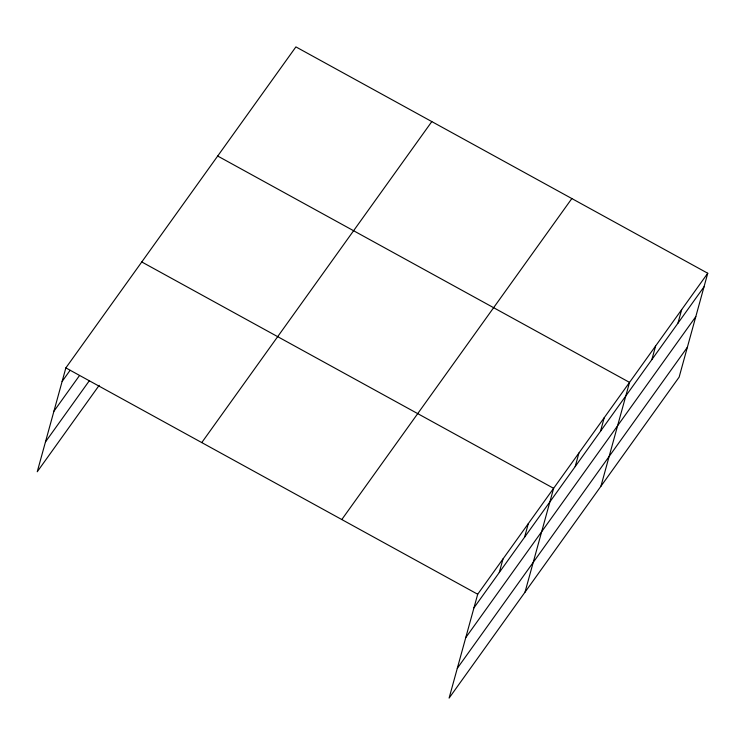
<?xml version="1.0" encoding="UTF-8"?>
<svg xmlns="http://www.w3.org/2000/svg" width="745" height="745" viewBox="0 0 745 745"><rect width="100%" height="100%" fill="white"/><g stroke="black" fill="none" stroke-linecap="round" stroke-linejoin="round"><path stroke-width="1.12" d="M707.75 273.247L477.703 594.24L449.095 698.102L679.142 377.11L707.75 273.247L295.905 46.898L65.858 367.89L37.25 471.753L99.178 385.333M499.271 572.514L503.005 558.936M524.573 537.21L528.317 523.623M525.011 592.173L553.619 488.32L141.774 261.961M575.187 466.594L578.921 453.007M600.489 431.281L604.232 417.694M600.926 486.252L629.534 382.39L217.689 156.031M651.866 359.593L655.609 346.006M677.941 323.218L681.675 309.631M62.114 381.468L70.105 370.321M53.91 411.268L79.212 375.955M45.454 441.953L89.409 380.63M201.765 442.586L431.811 121.593M341.797 519.544L571.843 198.552M473.96 607.827L704.006 286.834M465.755 637.618L695.802 316.625M457.3 668.312L687.346 347.319M65.858 367.89L477.703 594.24"/></g></svg>
